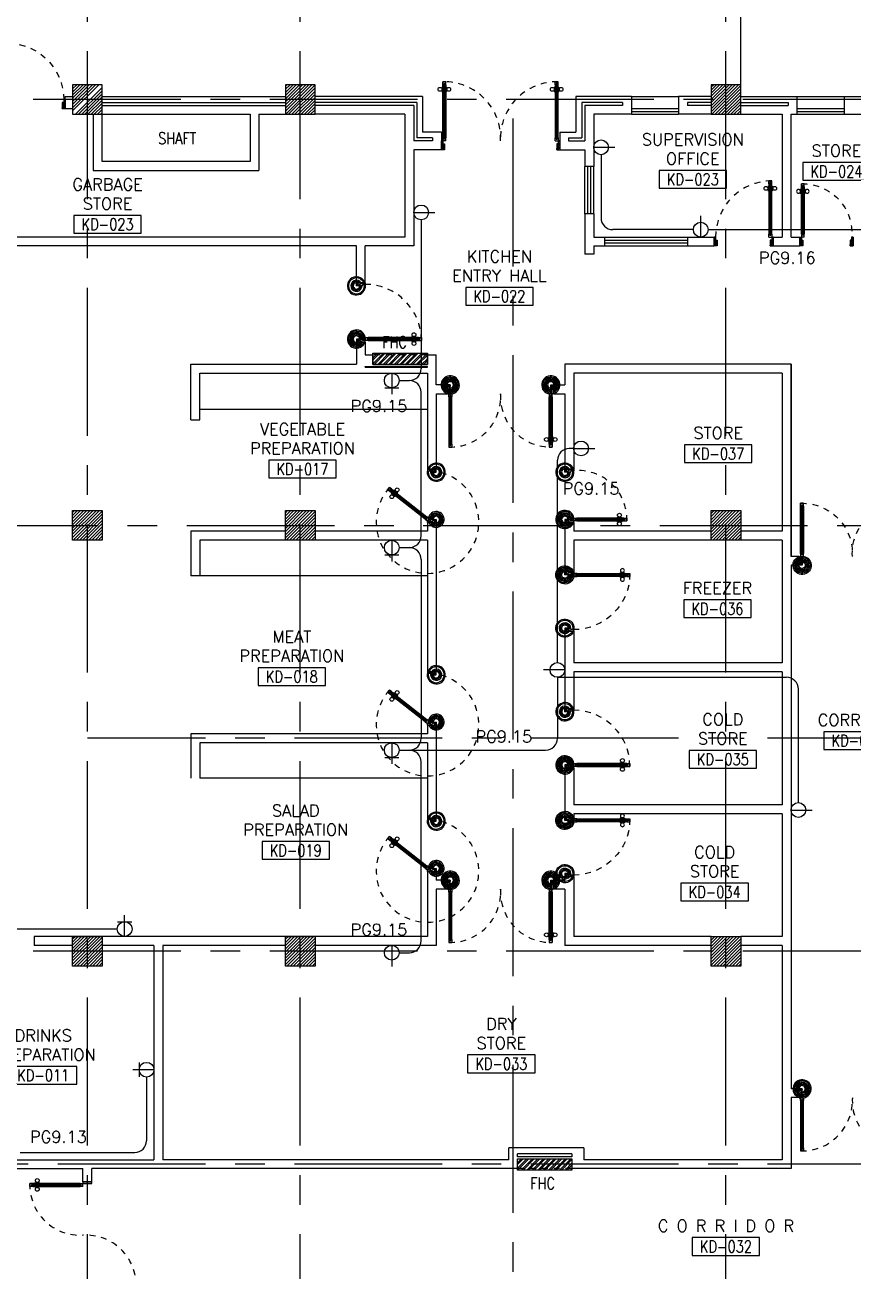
# Model space of a CAD drawing. Extents: x 0 to 93.3, y -13.5 to 76.8.
# Drawn here: x 61.96 to 75.97, y 44.41 to 65.48 of the extents above; entities that cross this region are included whole.
import ezdxf
from ezdxf.enums import TextEntityAlignment as Align

# ---------------------------------------------------------------- set-up
doc = ezdxf.new("R2010")
doc.units = 0
doc.header["$MEASUREMENT"] = 0
doc.header["$PDMODE"] = 3
doc.header["$PDSIZE"] = 0.1
for name, pattern in [('CENTERX2', [4, 2.5, -0.5, 0.5, -0.5]), ('HIDDEN', [0.375, 0.25, -0.125]), ('HIDDEN2', [0.1875, 0.125, -0.0625])]:
    doc.linetypes.add(name, pattern=pattern)
doc.layers.get('0').update_dxf_attribs({"color": 11, "linetype": 'CONTINUOUS'})
doc.layers.get('DEFPOINTS').update_dxf_attribs({"color": 11, "linetype": 'CONTINUOUS'})
for name, color, linetype in [('AX-DIM', 11, 'CONTINUOUS'), ('AXES', 11, 'CENTERX2'), ('CANOPY-LN', 11, 'CONTINUOUS'), ('COL', 11, 'CONTINUOUS'), ('DIM', 11, 'CONTINUOUS'), ('DOOR', 11, 'CONTINUOUS'), ('DOOR-DIM', 11, 'CONTINUOUS'), ('E-CLINE', 4, 'CONTINUOUS'), ('E-HLINE', 3, 'HIDDEN'), ('E-SOCKETS', 4, 'CONTINUOUS'), ('E-TRXT', 4, 'CONTINUOUS'), ('FHC', 11, 'CONTINUOUS'), ('FUR', 11, 'CONTINUOUS'), ('HAT', 11, 'CONTINUOUS'), ('INSUL', 11, 'CONTINUOUS'), ('RM-BOX', 11, 'CONTINUOUS'), ('RM-NAME', 11, 'CONTINUOUS'), ('RM-NO', 11, 'CONTINUOUS'), ('SHAFT', 11, 'CONTINUOUS'), ('STR', 11, 'CONTINUOUS'), ('WALL', 11, 'CONTINUOUS'), ('WIN', 11, 'CONTINUOUS')]:
    doc.layers.add(name, color=color, linetype=linetype)
doc.styles.add('ROMANS', font='ROMANS.shx', dxfattribs={"width": 0.6})
doc.dimstyles.new('STANDARD in', dxfattribs={"dimtxt": 0.2, "dimasz": 0.1, "dimexe": 0.07, "dimexo": 0.05, "dimgap": 0.1, "dimtad": 1, "dimdec": 0, "dimlfac": 1000, "dimzin": 0, "dimdsep": 46, "dimtxsty": 'ROMANS', "dimblk": 'ARCHTICK', "dimcen": 0.05, "dimdle": 0.05, "dimclrd": 7, "dimclre": 7, "dimclrt": 2, "dimadec": 0, "dimazin": 0, "dimtfac": 1, "dimtdec": 0, "dimtmove": 2, "dimatfit": 3, "dimldrblk": 'ARCHTICK', "dimfxl": 0, "dimtolj": 1, "dimtzin": 0, "dimarcsym": 0})

# ---------------------------------------------------------------- blocks, each defined once
blk = doc.blocks.new('RM1')
at = {"layer": 'RM-BOX'}
blk.add_lwpolyline([(570, -200), (-570, -200), (-570, -500), (570, -500)], close=True, dxfattribs=at)
at = {"layer": 'RM-NAME', "style": 'ROMANS'}
for tag, p in [('ROOMNAME1', (0, 324)), ('ROOMNAME2', (0, 0))]:
    blk.add_attdef(tag, text='', height=200, dxfattribs=at).set_placement(p, align=Align.MIDDLE)
at = {"layer": 'RM-NO', "style": 'ROMANS', "width": 0.8}
blk.add_attdef('ROOMNO', text='', height=200, dxfattribs=at).set_placement((0, -350), align=Align.MIDDLE)
blk = doc.blocks.new('DOOR90')
at = {"layer": 'DOOR', "color": 7, "linetype": 'ByBlock'}
for p, q in [((-150, 0), (0, 0)), ((-150, 0), (-150, -25)), ((0, -50), (-114, 0)), ((0, -50), (-40, 0)), ((0, -50), (0, 0)), ((-1000, -25), (-1050, -25)), ((-1050, -75), (-1050, -25)), ((-1050, -25), (-1050, -75)), ((-1000, -75), (-1050, -75)), ((-1000, -42), (-1020, -42)), ((-1020, -42), (-1020, -58)), ((-1000, -58), (-1020, -58)), ((-1000, -25), (-1000, -42)), ((-1000, -58), (-1000, -75)), ((-878, -18), (-968, -18)), ((-968, -25), (-968, -18)), ((-968, -75), (-968, -82)), ((-878, -82), (-968, -82)), ((-955, -9), (-890, -9)), ((-955, -18), (-955, -9)), ((-955, -18), (-890, -18)), ((-955, -82), (-890, -82)), ((-955, -82), (-955, -91)), ((-955, -91), (-890, -91)), ((-890, -18), (-890, -9)), ((-890, -82), (-890, -91)), ((-878, -25), (-878, -18)), ((-878, -75), (-878, -82)), ((-200, -25), (-150, -25)), ((-200, -42), (-200, -25)), ((-180, -42), (-200, -42)), ((-200, -58), (-180, -58)), ((-200, -75), (-200, -58)), ((-150, -75), (-200, -75)), ((-180, -58), (-180, -42)), ((-150, -25), (-100, -25)), ((-150, -75), (-150, -25)), ((-100, -25), (-100, -50)), ((0, -50), (-100, -37)), ((-100, -50), (0, -50)), ((-150, -875), (-100, -875)), ((-150, -900), (-150, -875)), ((-150, -900), (0, -900)), ((0, -900), (-150, -900)), ((0, -850), (-114, -900)), ((-100, -875), (-100, -850)), ((0, -850), (-100, -863)), ((-100, -850), (0, -850)), ((0, -850), (-40, -900)), ((0, -850), (0, -900))]:
    blk.add_line(p, q, dxfattribs=at)
at = {"layer": 'DOOR', "linetype": 'ByBlock'}
for p, q in [((-200, -25), (-1000, -25)), ((-200, -42), (-1000, -42)), ((-200, -58), (-1000, -58)), ((-1000, -75), (-200, -75))]:
    blk.add_line(p, q, dxfattribs=at)
at = {"layer": 'DOOR', "color": 7, "linetype": 'ByBlock'}
for centre in [(-923, 24), (-923, -124)]:
    blk.add_circle(centre, 32.4, dxfattribs=at)
for centre, radius, start, end in [((0, -50), 154, 161.1053, 166.2858), ((0, -50), 94.4, 148.0182, 180), ((0, -50), 134, 158.1598, 169.28), ((0, -50), 114, 154.0838, 167.3774), ((0, -50), 74.4, 137.7764, 180), ((0, -50), 54.4, 113.2074, 180), ((0, -50), 34.4, 90, 180), ((0, -50), 14.4, 90, 180), ((0, -850), 154, 193.7142, 198.8947), ((0, -850), 134, 190.72, 201.8402), ((0, -850), 94.4, 180, 211.9818), ((0, -850), 74.4, 180, 222.2236), ((0, -850), 54.4, 180, 246.7926), ((0, -850), 34.4, 180, 270), ((0, -850), 14.4, 180, 270)]:
    blk.add_arc(centre, radius, start, end, dxfattribs=at)
at = {"layer": 'DOOR', "linetype": 'HIDDEN', "ltscale": 0.5}
blk.add_arc((-222, -50), 828, 178.2701, 275.003, dxfattribs=at)
blk = doc.blocks.new('A$C272A55A0')
at = {"layer": 'DOOR', "color": 0, "linetype": 'ByBlock'}
for p, q in [((0, 900), (0, 1050)), ((50, 1050), (0, 1050)), ((0, 900), (25, 900)), ((25, 950), (50, 950)), ((25, 900), (25, 950)), ((75, 900), (25, 900)), ((25, 850), (25, 900)), ((42, 850), (25, 850)), ((58, 870), (42, 870)), ((42, 870), (42, 850)), ((50, 950), (50, 1050)), ((58, 850), (58, 870)), ((75, 850), (58, 850)), ((75, 900), (75, 850)), ((1725, 900), (1775, 900)), ((1725, 900), (1725, 850)), ((1725, 850), (1742, 850)), ((1742, 870), (1758, 870)), ((1742, 850), (1742, 870)), ((1750, 950), (1750, 1050)), ((1750, 1050), (1800, 1050)), ((1775, 950), (1750, 950)), ((1758, 870), (1758, 850)), ((1758, 850), (1775, 850)), ((1775, 900), (1775, 950)), ((1800, 900), (1775, 900)), ((1775, 850), (1775, 900)), ((1800, 1050), (1800, 900)), ((25, 50), (42, 50)), ((25, 50), (25, 0)), ((25, 0), (75, 0)), ((75, 0), (25, 0)), ((42, 50), (42, 30)), ((42, 30), (58, 30)), ((58, 50), (75, 50)), ((58, 50), (58, 30)), ((75, 50), (75, 0)), ((1718, 160), (1709, 160)), ((1709, 95), (1709, 160)), ((1718, 95), (1709, 95)), ((1725, 173), (1718, 173)), ((1718, 173), (1718, 83)), ((1718, 95), (1718, 160)), ((1725, 83), (1718, 83)), ((1742, 50), (1725, 50)), ((1725, 50), (1725, 0)), ((1775, 0), (1725, 0)), ((1725, 0), (1775, 0)), ((1742, 50), (1742, 30)), ((1758, 30), (1742, 30)), ((1775, 50), (1758, 50)), ((1758, 50), (1758, 30)), ((1775, 173), (1782, 173)), ((1775, 83), (1782, 83)), ((1775, 50), (1775, 0)), ((1782, 173), (1782, 83)), ((1782, 160), (1791, 160)), ((1782, 95), (1782, 160)), ((1782, 95), (1791, 95)), ((1791, 95), (1791, 160))]:
    blk.add_line(p, q, dxfattribs=at)
at = {"layer": 'DOOR', "color": 9, "linetype": 'ByBlock'}
for p, q in [((50, 1050), (0, 1010)), ((50, 1050), (0, 937)), ((50, 1050), (37, 950)), ((1750, 1050), (1800, 1010)), ((1750, 1050), (1800, 937)), ((1750, 1050), (1763, 950))]:
    blk.add_line(p, q, dxfattribs=at)
at = {"layer": 'DOOR', "linetype": 'ByBlock'}
for p, q in [((25, 850), (25, 50)), ((42, 850), (42, 50)), ((58, 850), (58, 50)), ((75, 50), (75, 850)), ((1725, 50), (1725, 850)), ((1742, 850), (1742, 50)), ((1758, 850), (1758, 50)), ((1775, 850), (1775, 50))]:
    blk.add_line(p, q, dxfattribs=at)
at = {"layer": 'DOOR', "color": 0, "linetype": 'ByBlock'}
for centre in [(1676, 128), (1824, 128)]:
    blk.add_circle(centre, 32.4, dxfattribs=at)
at = {"layer": 'DOOR', "color": 9, "linetype": 'ByBlock'}
for centre, radius, start, end in [((50, 1050), 54.4, 203.2074, 270), ((50, 1050), 74.4, 227.7764, 270), ((50, 1050), 94.4, 238.0182, 270), ((50, 1050), 114, 244.0838, 257.3774), ((50, 1050), 134, 248.1598, 259.28), ((50, 1050), 154, 251.1053, 256.2858), ((50, 1050), 34.4, 180, 270), ((50, 1050), 14.4, 180, 270), ((1750, 1050), 14.4, 270, 0), ((1750, 1050), 34.4, 270, 0), ((1750, 1050), 54.4, 270, 336.7926), ((1750, 1050), 74.4, 270, 312.2236), ((1750, 1050), 94.4, 270, 301.9818), ((1750, 1050), 114, 282.6226, 295.9162), ((1750, 1050), 134, 280.72, 291.8402), ((1750, 1050), 154, 283.7142, 288.8947)]:
    blk.add_arc(centre, radius, start, end, dxfattribs=at)
at = {"layer": 'DOOR', "linetype": 'HIDDEN', "ltscale": 0.5}
for centre, start, end in [((50, 851), 268.3174, 3.2965), ((1750, 851), 176.7035, 271.6826)]:
    blk.add_arc(centre, 851, start, end, dxfattribs=at)
at = {"layer": 'WALL', "linetype": 'ByBlock'}
blk.add_line((1800, 900), (1800, 1050), dxfattribs=at)
blk = doc.blocks.new('COL50')
at = {"layer": 'COL'}
blk.add_lwpolyline([(-250, 250), (-250, -250), (250, -250), (250, 250)], close=True, dxfattribs=at)
blk = doc.blocks.new('*X104')
at = {"color": 0}
for p, q in [((235129, 55135), (235595, 55601)), ((235129, 55188), (235542, 55601)), ((235129, 55241), (235489, 55601)), ((235129, 55294), (235436, 55601)), ((235129, 55347), (235383, 55601)), ((235129, 55400), (235330, 55601)), ((235129, 55453), (235277, 55601)), ((235129, 55506), (235224, 55601)), ((235129, 55559), (235171, 55601)), ((235148, 55101), (235629, 55581)), ((235201, 55101), (235629, 55528)), ((235254, 55101), (235629, 55475)), ((235307, 55101), (235629, 55422)), ((235360, 55101), (235629, 55369)), ((235413, 55101), (235629, 55316)), ((235466, 55101), (235629, 55263)), ((235519, 55101), (235629, 55210)), ((235572, 55101), (235629, 55157))]:
    blk.add_line(p, q, dxfattribs=at)
blk = doc.blocks.new('*X103')
at = {"color": 0}
for p, q in [((238729, 55128), (239201, 55601)), ((238729, 55181), (239148, 55601)), ((238729, 55234), (239095, 55601)), ((238729, 55287), (239042, 55601)), ((238729, 55340), (238989, 55601)), ((238729, 55393), (238936, 55601)), ((238729, 55446), (238883, 55601)), ((238729, 55500), (238830, 55601)), ((238729, 55553), (238777, 55601)), ((238754, 55101), (239229, 55575)), ((238807, 55101), (239229, 55522)), ((238860, 55101), (239229, 55469)), ((238913, 55101), (239229, 55416)), ((238966, 55101), (239229, 55363)), ((239019, 55101), (239229, 55310)), ((239073, 55101), (239229, 55257)), ((239126, 55101), (239229, 55204)), ((239179, 55101), (239229, 55151))]:
    blk.add_line(p, q, dxfattribs=at)
blk = doc.blocks.new('*X105')
at = {"color": 0}
for p, q in [((235129, 62347), (235583, 62801)), ((235129, 62400), (235530, 62801)), ((235129, 62453), (235476, 62801)), ((235129, 62506), (235423, 62801)), ((235129, 62559), (235370, 62801)), ((235129, 62612), (235317, 62801)), ((235129, 62665), (235264, 62801)), ((235129, 62718), (235211, 62801)), ((235129, 62771), (235158, 62801)), ((235136, 62301), (235629, 62794)), ((235189, 62301), (235629, 62741)), ((235242, 62301), (235629, 62688)), ((235295, 62301), (235629, 62635)), ((235348, 62301), (235629, 62582)), ((235401, 62301), (235629, 62529)), ((235454, 62301), (235629, 62476)), ((235507, 62301), (235629, 62423)), ((235560, 62301), (235629, 62370)), ((235613, 62301), (235629, 62317))]:
    blk.add_line(p, q, dxfattribs=at)
blk = doc.blocks.new('*X102')
at = {"color": 0}
for p, q in [((238729, 62341), (239189, 62801)), ((238729, 62394), (239136, 62801)), ((238729, 62447), (239083, 62801)), ((238729, 62500), (239030, 62801)), ((238729, 62553), (238977, 62801)), ((238729, 62606), (238924, 62801)), ((238729, 62659), (238871, 62801)), ((238729, 62712), (238818, 62801)), ((238729, 62765), (238765, 62801)), ((238742, 62301), (239229, 62788)), ((238795, 62301), (239229, 62735)), ((238848, 62301), (239229, 62682)), ((238901, 62301), (239229, 62629)), ((238954, 62301), (239229, 62576)), ((239007, 62301), (239229, 62523)), ((239060, 62301), (239229, 62470)), ((239113, 62301), (239229, 62417)), ((239166, 62301), (239229, 62363)), ((239219, 62301), (239229, 62310))]:
    blk.add_line(p, q, dxfattribs=at)
blk = doc.blocks.new('*X99')
at = {"color": 0}
for p, q in [((245929, 55116), (246414, 55601)), ((245929, 55169), (246361, 55601)), ((245929, 55222), (246308, 55601)), ((245929, 55275), (246255, 55601)), ((245929, 55328), (246202, 55601)), ((245929, 55381), (246149, 55601)), ((245929, 55434), (246096, 55601)), ((245929, 55487), (246043, 55601)), ((245929, 55540), (245990, 55601)), ((245929, 55593), (245936, 55601)), ((245967, 55101), (246429, 55563)), ((246020, 55101), (246429, 55510)), ((246073, 55101), (246429, 55457)), ((246126, 55101), (246429, 55404)), ((246179, 55101), (246429, 55351)), ((246232, 55101), (246429, 55298)), ((246285, 55101), (246429, 55245)), ((246338, 55101), (246429, 55192)), ((246391, 55101), (246429, 55138))]:
    blk.add_line(p, q, dxfattribs=at)
blk = doc.blocks.new('*X98')
at = {"color": 0}
for p, q in [((245929, 62328), (246401, 62801)), ((245929, 62381), (246348, 62801)), ((245929, 62434), (246295, 62801)), ((245929, 62487), (246242, 62801)), ((245929, 62540), (246189, 62801)), ((245929, 62593), (246136, 62801)), ((245929, 62646), (246083, 62801)), ((245929, 62700), (246030, 62801)), ((245929, 62753), (245977, 62801)), ((245954, 62301), (246429, 62775)), ((246007, 62301), (246429, 62722)), ((246060, 62301), (246429, 62669)), ((246113, 62301), (246429, 62616)), ((246166, 62301), (246429, 62563)), ((246219, 62301), (246429, 62510)), ((246273, 62301), (246429, 62457)), ((246326, 62301), (246429, 62404)), ((246379, 62301), (246429, 62351))]:
    blk.add_line(p, q, dxfattribs=at)
blk = doc.blocks.new('A$C010A25D0')
at = {"layer": 'DOOR', "color": 0, "linetype": 'ByBlock'}
for p, q in [((0, 2031), (0, 1981)), ((0, 1981), (0, 2031)), ((50, 2031), (0, 2031)), ((50, 1981), (0, 1981)), ((30, 2014), (30, 1998)), ((50, 2014), (30, 2014)), ((50, 1998), (30, 1998)), ((50, 2031), (50, 2014)), ((50, 1998), (50, 1981)), ((83, 2031), (83, 2038)), ((173, 2038), (83, 2038)), ((83, 1981), (83, 1974)), ((173, 1974), (83, 1974)), ((95, 2038), (95, 2047)), ((95, 2047), (160, 2047)), ((95, 2038), (160, 2038)), ((95, 1974), (95, 1965)), ((95, 1974), (160, 1974)), ((95, 1965), (160, 1965)), ((160, 2038), (160, 2047)), ((160, 1974), (160, 1965)), ((173, 2031), (173, 2038)), ((173, 1981), (173, 1974)), ((950, 2014), (950, 2031)), ((950, 2031), (1000, 2031)), ((970, 2014), (950, 2014)), ((950, 1981), (950, 1998)), ((950, 1998), (970, 1998)), ((1000, 1981), (950, 1981)), ((970, 1998), (970, 2014)), ((1000, 2056), (1000, 2031)), ((1000, 2056), (1150, 2056)), ((1000, 1981), (1000, 2031)), ((1000, 2031), (1050, 2031)), ((1050, 2031), (1050, 2006)), ((1050, 2006), (1150, 2006)), ((1150, 2006), (1150, 2056)), ((50, 131), (0, 131)), ((0, 131), (0, 81)), ((0, 81), (0, 131)), ((50, 81), (0, 81)), ((50, 114), (30, 114)), ((30, 98), (30, 114)), ((50, 98), (30, 98)), ((50, 114), (50, 131)), ((50, 81), (50, 98)), ((173, 138), (83, 138)), ((83, 131), (83, 138)), ((83, 81), (83, 74)), ((173, 74), (83, 74)), ((95, 147), (160, 147)), ((95, 138), (95, 147)), ((95, 138), (160, 138)), ((95, 74), (160, 74)), ((95, 74), (95, 65)), ((95, 65), (160, 65)), ((160, 138), (160, 147)), ((160, 74), (160, 65)), ((173, 131), (173, 138)), ((173, 81), (173, 74)), ((1000, 131), (950, 131)), ((950, 131), (950, 114)), ((950, 114), (970, 114)), ((970, 98), (950, 98)), ((950, 98), (950, 81)), ((950, 81), (1000, 81)), ((970, 114), (970, 98)), ((1000, 131), (1000, 81)), ((1000, 56), (1000, 81)), ((1000, 81), (1050, 81)), ((1000, 56), (1150, 56)), ((1050, 81), (1050, 106)), ((1050, 106), (1150, 106)), ((1150, 106), (1150, 56))]:
    blk.add_line(p, q, dxfattribs=at)
at = {"layer": 'DOOR', "linetype": 'ByBlock'}
for p, q in [((950, 2031), (50, 2031)), ((950, 2014), (50, 2014)), ((950, 1998), (50, 1998)), ((50, 1981), (950, 1981)), ((50, 131), (950, 131)), ((950, 114), (50, 114)), ((950, 98), (50, 98)), ((950, 81), (50, 81)), ((1150, 56), (1000, 56))]:
    blk.add_line(p, q, dxfattribs=at)
at = {"layer": 'DOOR', "color": 9, "linetype": 'ByBlock'}
for p, q in [((1150, 2006), (1037, 2056)), ((1150, 2006), (1050, 2019)), ((1150, 2006), (1110, 2056)), ((1150, 106), (1037, 56)), ((1150, 106), (1050, 93)), ((1150, 106), (1110, 56))]:
    blk.add_line(p, q, dxfattribs=at)
at = {"layer": 'DOOR', "color": 0, "linetype": 'ByBlock'}
for centre in [(128, 2079), (128, 1932), (128, 179), (128, 32)]:
    blk.add_circle(centre, 32.4, dxfattribs=at)
at = {"layer": 'DOOR', "linetype": 'HIDDEN', "ltscale": 0.5}
for centre, start, end in [((951, 2006), 178.494, 272.9568), ((951, 106), 87.0432, 181.506)]:
    blk.add_arc(centre, 951, start, end, dxfattribs=at)
at = {"layer": 'DOOR', "color": 9, "linetype": 'ByBlock'}
for centre, radius, start, end in [((1150, 2006), 154, 161.1053, 166.2858), ((1150, 2006), 134, 158.1598, 169.28), ((1150, 2006), 114, 154.0838, 167.3774), ((1150, 2006), 94.4, 148.0182, 180), ((1150, 2006), 74.4, 137.7764, 180), ((1150, 2006), 54.4, 113.2074, 180), ((1150, 2006), 34.4, 90, 180), ((1150, 2006), 14.4, 90, 180), ((1150, 106), 154, 193.7142, 198.8947), ((1150, 106), 134, 190.72, 201.8402), ((1150, 106), 114, 192.6226, 205.9162), ((1150, 106), 94.4, 180, 211.9818), ((1150, 106), 74.4, 180, 222.2236), ((1150, 106), 54.4, 180, 246.7926), ((1150, 106), 34.4, 180, 270), ((1150, 106), 14.4, 180, 270)]:
    blk.add_arc(centre, radius, start, end, dxfattribs=at)
at = {"layer": 'WALL'}
blk.add_line((1000, 56), (1150, 56), dxfattribs=at)
blk = doc.blocks.new('*X106')
at = {"color": 0}
for p, q in [((235129, 69560), (235570, 70001)), ((235129, 69613), (235517, 70001)), ((235129, 69666), (235464, 70001)), ((235129, 69719), (235411, 70001)), ((235129, 69772), (235358, 70001)), ((235129, 69825), (235305, 70001)), ((235129, 69878), (235252, 70001)), ((235129, 69931), (235199, 70001)), ((235129, 69984), (235146, 70001)), ((235176, 69501), (235629, 69953)), ((235229, 69501), (235629, 69900)), ((235282, 69501), (235629, 69847)), ((235335, 69501), (235629, 69794)), ((235388, 69501), (235629, 69741)), ((235441, 69501), (235629, 69688)), ((235494, 69501), (235629, 69635)), ((235547, 69501), (235629, 69582)), ((235600, 69501), (235629, 69529))]:
    blk.add_line(p, q, dxfattribs=at)
blk = doc.blocks.new('*X101')
at = {"color": 0}
for p, q in [((238729, 69553), (239176, 70001)), ((238729, 69606), (239123, 70001)), ((238729, 69659), (239070, 70001)), ((238729, 69712), (239017, 70001)), ((238729, 69765), (238964, 70001)), ((238729, 69818), (238911, 70001)), ((238729, 69871), (238858, 70001)), ((238729, 69924), (238805, 70001)), ((238729, 69978), (238752, 70001)), ((238729, 69500), (239229, 70000)), ((238782, 69501), (239229, 69947)), ((238835, 69501), (239229, 69894)), ((238888, 69501), (239229, 69841)), ((238941, 69501), (239229, 69788)), ((238994, 69501), (239229, 69735)), ((239048, 69501), (239229, 69682)), ((239101, 69501), (239229, 69629)), ((239154, 69501), (239229, 69576)), ((239207, 69501), (239229, 69523))]:
    blk.add_line(p, q, dxfattribs=at)
blk = doc.blocks.new('*X97')
at = {"color": 0}
for p, q in [((245929, 69541), (246389, 70001)), ((245929, 69594), (246336, 70001)), ((245929, 69647), (246283, 70001)), ((245929, 69700), (246230, 70001)), ((245929, 69753), (246177, 70001)), ((245929, 69806), (246124, 70001)), ((245929, 69859), (246071, 70001)), ((245929, 69912), (246018, 70001)), ((245929, 69965), (245965, 70001)), ((245942, 69501), (246429, 69988)), ((245995, 69501), (246429, 69935)), ((246048, 69501), (246429, 69882)), ((246101, 69501), (246429, 69829)), ((246154, 69501), (246429, 69776)), ((246207, 69501), (246429, 69723)), ((246260, 69501), (246429, 69670)), ((246313, 69501), (246429, 69617)), ((246366, 69501), (246429, 69563)), ((246419, 69501), (246429, 69510))]:
    blk.add_line(p, q, dxfattribs=at)
blk = doc.blocks.new('_ARCHTICK')
at = {"color": 0, "linetype": 'ByBlock', "const_width": 0.15}
blk.add_lwpolyline([(-0.5, -0.5), (0.5, 0.5)], dxfattribs=at)
blk = doc.blocks.new('*D136')
at = {"layer": 'AX-DIM', "color": 7, "lineweight": -2}
for p, q in [((6.58, 73.123), (6.58, 75.675)), ((81.27, 63.477), (81.27, 75.675)), ((6.53, 75.605), (81.32, 75.605))]:
    blk.add_line(p, q, dxfattribs=at)
at = {"layer": 'DEFPOINTS', "color": 0}
for p in [(81.27, 75.605), (6.58, 73.073), (81.27, 63.427)]:
    blk.add_point(p, dxfattribs=at)
at = {"layer": 'AX-DIM', "color": 7, "lineweight": -2, "xscale": 0.1, "yscale": 0.1, "zscale": 0.1, "rotation": 180}
blk.add_blockref('_ARCHTICK', (6.58, 75.605), dxfattribs=at)
at = {"layer": 'AX-DIM', "color": 7, "lineweight": -2, "xscale": 0.1, "yscale": 0.1, "zscale": 0.1}
blk.add_blockref('_ARCHTICK', (81.27, 75.605), dxfattribs=at)
at = {"layer": 'AX-DIM', "color": 2, "insert": (43.925, 75.805), "char_height": 0.2, "attachment_point": 5, "style": 'ROMANS'}
blk.add_mtext('\\A1;74690', dxfattribs=at)
blk = doc.blocks.new('DOOR1000')
at = {"layer": 'DOOR', "color": 7, "linetype": 'ByBlock'}
for p, q in [((-150, 0), (0, 0)), ((-150, 0), (-150, -25)), ((0, -50), (-114, 0)), ((0, -50), (-40, 0)), ((0, -50), (0, 0)), ((-1100, -25), (-1100, -75)), ((-1100, -75), (-1100, -25)), ((-1050, -25), (-1100, -25)), ((-1050, -75), (-1100, -75)), ((-1070, -42), (-1070, -58)), ((-1050, -42), (-1070, -42)), ((-1050, -58), (-1070, -58)), ((-1050, -25), (-1050, -42)), ((-1050, -58), (-1050, -75)), ((-1018, -25), (-1018, -18)), ((-928, -18), (-1018, -18)), ((-1018, -75), (-1018, -82)), ((-928, -82), (-1018, -82)), ((-1005, -18), (-1005, -9)), ((-1005, -9), (-940, -9)), ((-1005, -18), (-940, -18)), ((-1005, -82), (-1005, -91)), ((-1005, -82), (-940, -82)), ((-1005, -91), (-940, -91)), ((-940, -18), (-940, -9)), ((-940, -82), (-940, -91)), ((-928, -25), (-928, -18)), ((-928, -75), (-928, -82)), ((-200, -25), (-150, -25)), ((-200, -42), (-200, -25)), ((-180, -42), (-200, -42)), ((-200, -58), (-180, -58)), ((-200, -75), (-200, -58)), ((-150, -75), (-200, -75)), ((-180, -58), (-180, -42)), ((-150, -25), (-100, -25)), ((-150, -75), (-150, -25)), ((-100, -25), (-100, -50)), ((0, -50), (-100, -37)), ((-100, -50), (0, -50)), ((-150, -975), (-100, -975)), ((-150, -1000), (-150, -975)), ((-150, -1000), (0, -1000)), ((0, -1000), (-150, -1000)), ((0, -950), (-114, -1000)), ((-100, -975), (-100, -950)), ((0, -950), (-100, -963)), ((-100, -950), (0, -950)), ((0, -950), (-40, -1000)), ((0, -950), (0, -1000))]:
    blk.add_line(p, q, dxfattribs=at)
at = {"layer": 'DOOR', "linetype": 'ByBlock'}
for p, q in [((-200, -25), (-1050, -25)), ((-200, -42), (-1050, -42)), ((-200, -58), (-1050, -58)), ((-1050, -75), (-200, -75))]:
    blk.add_line(p, q, dxfattribs=at)
at = {"layer": 'DOOR', "color": 7, "linetype": 'ByBlock'}
for centre in [(-973, 24), (-973, -124)]:
    blk.add_circle(centre, 32.4, dxfattribs=at)
for centre, radius, start, end in [((0, -50), 154, 161.1053, 166.2858), ((0, -50), 94.4, 148.0182, 180), ((0, -50), 134, 158.1598, 169.28), ((0, -50), 114, 154.0838, 167.3774), ((0, -50), 74.4, 137.7764, 180), ((0, -50), 54.4, 113.2074, 180), ((0, -50), 34.4, 90, 180), ((0, -50), 14.4, 90, 180), ((0, -950), 154, 193.7142, 198.8947), ((0, -950), 134, 190.72, 201.8402), ((0, -950), 94.4, 180, 211.9818), ((0, -950), 74.4, 180, 222.2236), ((0, -950), 54.4, 180, 246.7926), ((0, -950), 34.4, 180, 270), ((0, -950), 14.4, 180, 270)]:
    blk.add_arc(centre, radius, start, end, dxfattribs=at)
at = {"layer": 'DOOR', "linetype": 'HIDDEN', "ltscale": 0.5}
blk.add_arc((-150, -25), 950, 180, 270, dxfattribs=at)
blk = doc.blocks.new('DOOR90C')
at = {"layer": 'DOOR', "color": 7, "linetype": 'ByBlock'}
for p, q in [((150, 900), (0, 900)), ((0, 900), (0, 875)), ((0, 875), (50, 875)), ((150, 850), (36, 900)), ((50, 875), (50, 850)), ((150, 850), (50, 863)), ((50, 850), (150, 850)), ((150, 850), (110, 900)), ((150, 850), (150, 900)), ((-641, 591), (-672, 552)), ((-672, 552), (-641, 591)), ((-633, 521), (-672, 552)), ((-602, 560), (-641, 591)), ((-638, 546), (-628, 559)), ((-622, 534), (-638, 546)), ((-633, 521), (-622, 534)), ((-613, 547), (-628, 559)), ((-613, 547), (-602, 560)), ((-607, 501), (-612, 495)), ((-541, 440), (-612, 495)), ((-602, 487), (-607, 480)), ((-607, 480), (-556, 440)), ((-602, 487), (-551, 447)), ((-577, 540), (-572, 546)), ((-501, 490), (-572, 546)), ((-562, 538), (-557, 545)), ((-562, 538), (-511, 498)), ((-557, 545), (-506, 505)), ((-551, 447), (-556, 440)), ((-537, 445), (-541, 440)), ((-511, 498), (-506, 505)), ((-506, 485), (-501, 490)), ((-29, 69), (-39, 56)), ((-39, 56), (0, 25)), ((-13, 57), (-29, 69)), ((-9, 95), (-19, 82)), ((-19, 82), (-3, 69)), ((-3, 69), (-13, 57)), ((31, 64), (-9, 95)), ((31, 64), (0, 25)), ((0, 0), (0, 25)), ((0, 25), (50, 25)), ((150, 50), (36, 0)), ((50, 50), (150, 50)), ((150, 50), (50, 37)), ((50, 25), (50, 50)), ((150, 50), (110, 0)), ((150, 50), (150, 0))]:
    blk.add_line(p, q, dxfattribs=at)
at = {"layer": 'DOOR', "linetype": 'ByBlock'}
for p, q in [((-641, 591), (-9, 95)), ((-39, 56), (-633, 521)), ((-29, 69), (-622, 534)), ((-19, 82), (-613, 547))]:
    blk.add_line(p, q, dxfattribs=at)
at = {"layer": 'DOOR', "color": 7, "linetype": 'ByBlock'}
for centre in [(-602, 435), (-511, 551)]:
    blk.add_circle(centre, 32.4, dxfattribs=at)
at = {"layer": 'DOOR', "linetype": 'HIDDEN', "ltscale": 0.5}
blk.add_arc((2, 7), 868, 90.1618, 137.7823, dxfattribs=at)
at = {"layer": 'DOOR', "color": 7, "linetype": 'ByBlock'}
for centre, radius, start, end in [((150, 850), 154, 161.1053, 166.2858), ((150, 850), 134, 158.1598, 169.28), ((150, 850), 94.4, 148.0182, 180), ((150, 850), 74.4, 137.7764, 180), ((150, 850), 54.4, 113.2074, 180), ((150, 850), 34.4, 90, 180), ((150, 850), 14.4, 90, 180), ((150, 50), 134, 190.72, 201.8402), ((150, 50), 114, 192.6226, 205.9162), ((150, 50), 94.4, 180, 211.9818), ((150, 50), 74.4, 180, 222.2236), ((150, 50), 54.4, 180, 246.7926), ((150, 50), 34.4, 180, 270), ((150, 50), 14.4, 180, 270)]:
    blk.add_arc(centre, radius, start, end, dxfattribs=at)
blk = doc.blocks.new('fe-door')
at = {"layer": 'DOOR', "color": 0, "linetype": 'ByBlock'}
for p, q in [((-900, 1775), (-900, 1725)), ((-900, 1725), (-900, 1775)), ((-850, 1775), (-900, 1775)), ((-850, 1725), (-900, 1725)), ((-870, 1758), (-870, 1742)), ((-850, 1758), (-870, 1758)), ((-850, 1742), (-870, 1742)), ((-850, 1775), (-850, 1758)), ((-850, 1742), (-850, 1725)), ((-818, 1775), (-818, 1782)), ((-728, 1782), (-818, 1782)), ((-818, 1725), (-818, 1718)), ((-728, 1718), (-818, 1718)), ((-805, 1782), (-805, 1791)), ((-805, 1791), (-740, 1791)), ((-805, 1782), (-740, 1782)), ((-805, 1718), (-805, 1709)), ((-805, 1718), (-740, 1718)), ((-805, 1709), (-740, 1709)), ((-740, 1782), (-740, 1791)), ((-740, 1718), (-740, 1709)), ((-728, 1775), (-728, 1782)), ((-728, 1725), (-728, 1718)), ((-50, 1758), (-50, 1775)), ((-50, 1775), (0, 1775)), ((-30, 1758), (-50, 1758)), ((-50, 1725), (-50, 1742)), ((-50, 1742), (-30, 1742)), ((0, 1725), (-50, 1725)), ((-30, 1742), (-30, 1758)), ((150, 1800), (0, 1800)), ((0, 1800), (0, 1775)), ((0, 1725), (0, 1775)), ((0, 1775), (150, 1775)), ((150, 1775), (150, 1800)), ((0, 75), (0, 25)), ((0, 75), (50, 75)), ((0, 0), (0, 25)), ((0, 25), (50, 25)), ((150, 25), (0, 25)), ((0, 0), (150, 0)), ((30, 58), (30, 42)), ((50, 58), (30, 58)), ((30, 42), (50, 42)), ((50, 75), (50, 58)), ((50, 42), (50, 25)), ((150, 25), (150, 0)), ((850, 58), (850, 75)), ((850, 75), (900, 75)), ((850, 58), (870, 58)), ((850, 25), (850, 42)), ((850, 42), (870, 42)), ((850, 25), (900, 25)), ((870, 42), (870, 58)), ((900, 25), (900, 75)), ((900, 75), (900, 25))]:
    blk.add_line(p, q, dxfattribs=at)
at = {"layer": 'DOOR', "linetype": 'ByBlock'}
for p, q in [((-50, 1775), (-850, 1775)), ((-50, 1758), (-850, 1758)), ((-50, 1742), (-850, 1742)), ((-850, 1725), (-50, 1725)), ((850, 75), (50, 75)), ((50, 58), (850, 58)), ((50, 42), (850, 42)), ((50, 25), (850, 25))]:
    blk.add_line(p, q, dxfattribs=at)
at = {"layer": 'DOOR', "color": 0, "linetype": 'ByBlock'}
for centre in [(-773, 1824), (-773, 1676)]:
    blk.add_circle(centre, 32.4, dxfattribs=at)
at = {"layer": 'DOOR', "linetype": 'HIDDEN', "ltscale": 0.5}
for centre, start, end in [((-49, 1750), 178.3174, 273.2965), ((49, 50), 358.3174, 93.2965)]:
    blk.add_arc(centre, 851, start, end, dxfattribs=at)
at = {"layer": 'WALL'}
for p, q in [((0, 1800), (150, 1800)), ((0, 0), (150, 0))]:
    blk.add_line(p, q, dxfattribs=at)
at = {"layer": 'WALL', "linetype": 'ByBlock'}
blk.add_line((0, 1800), (150, 1800), dxfattribs=at)
blk = doc.blocks.new('S110')
at = {"layer": 'E-SOCKETS'}
blk.add_line((0, 0), (358, 0), dxfattribs=at)
blk.add_circle((125, 0), 125, dxfattribs=at)

msp = doc.modelspace()

# ---------------------------------------------------------------- hatches: boundary and pattern name
at = {"layer": 'FHC', "linetype": 'ByBlock', "ltscale": 0.3}
h = msp.add_hatch(dxfattribs=at)
h.set_pattern_fill('ANSI32', color=11, scale=175, angle=180, style=0)
h.set_pattern_definition([(224.999998, (300.96574, 90.981005), (0.046403885, -0.046403882), []), (224.999998, (300.9348, 90.981005), (0.046403885, -0.046403882), [])])
h.paths.add_polyline_path([(67.8495, 59.93), (67.8495, 59.74), (68.7695, 59.74), (68.7695, 59.93)])
h.paths.add_polyline_path([(68.9822, 60.3511), (68.9822, 59.9303), (68.7197, 59.9303), (68.7197, 60.3511)], flags=9)
h = msp.add_hatch(dxfattribs=at)
h.set_pattern_fill('ANSI32', color=11, scale=175, style=0)
h.set_pattern_definition([(44.999998, (-161.90165, 15.068995), (-0.046403885, 0.046403882), []), (44.999998, (-161.87071, 15.068995), (-0.046403885, 0.046403882), [])])
h.paths.add_polyline_path([(71.2145, 46.12), (71.2145, 46.31), (70.2945, 46.31), (70.2945, 46.12)])
h.paths.add_polyline_path([(70.0819, 45.6989), (70.0819, 46.1197), (70.3444, 46.1197), (70.3444, 45.6989)], flags=9)

# ---------------------------------------------------------------- linework, layer by layer
at = {"layer": 'AXES'}
for p, q in [((63.0195, -1.4643), (63.0195, 76.0748)), ((66.6195, -1.4643), (66.6195, 76.0748)), ((73.8195, -1.4643), (73.8195, 76.0748)), ((92.6023, 64.22), (22.7795, 64.22)), ((70.2195, 5.4), (70.2195, 64.22)), ((0.7, 57.02), (92.5981, 57.02)), ((81.0195, 53.42), (63.0195, 53.42)), ((92.6023, 49.82), (22.7795, 49.82)), ((81.0195, 46.22), (22.7795, 46.22))]:
    msp.add_line(p, q, dxfattribs=at)
at = {"layer": 'CANOPY-LN', "linetype": 'HIDDEN2', "ltscale": 1.5}
msp.add_line((74.0695, 64.47), (74.0695, 66.62), dxfattribs=at)
at = {"layer": 'COL'}
for points in [[(63.2695, 63.97), (63.2695, 64.47), (62.7695, 64.47), (62.7695, 63.97)], [(66.8695, 63.97), (66.8695, 64.47), (66.3695, 64.47), (66.3695, 63.97)], [(74.0695, 63.97), (74.0695, 64.47), (73.5695, 64.47), (73.5695, 63.97)], [(66.8695, 50.07), (66.8695, 49.57), (66.3695, 49.57), (66.3695, 50.07)]]:
    msp.add_lwpolyline(points, close=True, dxfattribs=at)
at = {"layer": 'DOOR', "color": 7, "linetype": 'ByBlock'}
for p, q in [((68.7695, 57.97), (68.9195, 57.97)), ((68.9195, 57.07), (68.7695, 57.07))]:
    msp.add_line(p, q, dxfattribs=at)
msp.add_arc((68.9195, 57.12), 0.1544, 193.71423, 198.89471, dxfattribs=at)
at = {"layer": 'E-CLINE'}
for p, q in [((71.707, 63.287), (71.707, 62.22)), ((68.6645, 62.186), (68.6645, 59.67)), ((73.2687, 62.02), (71.907, 62.02)), ((73.5187, 62.02), (76.2368, 62.02)), ((68.2924, 59.47), (68.4645, 59.47)), ((68.6645, 56.845), (68.6645, 59.27)), ((71.2445, 58.3205), (71.1695, 58.3205)), ((70.9695, 54.7013), (70.9695, 58.1205)), ((68.2924, 56.645), (68.4645, 56.645)), ((68.6645, 56.445), (68.6645, 53.42)), ((70.9695, 54.4513), (70.9695, 53.42)), ((70.9695, 54.4513), (74.8445, 54.4513)), ((75.0445, 52.3324), (75.0445, 54.2513)), ((68.2924, 53.22), (70.7695, 53.22)), ((68.6645, 49.995), (68.6645, 53.02)), ((63.524, 50.195), (57.1432, 50.195)), ((68.2924, 49.795), (68.4645, 49.795)), ((64.0195, 47.692), (64.0195, 46.6169)), ((61.8809, 46.4169), (63.8195, 46.4169))]:
    msp.add_line(p, q, dxfattribs=at)
for centre, start, end in [((71.907, 62.22), 180, 270), ((68.4645, 59.67), 270, 0), ((68.4645, 59.27), 0, 90), ((71.1695, 58.1205), 90, 180), ((68.4645, 56.845), 270, 360), ((68.4645, 56.445), 0, 90), ((74.8445, 54.2513), 0, 90), ((68.4645, 53.42), 270, 0), ((70.7695, 53.42), 270, 0), ((68.4645, 53.02), 360, 90), ((68.4645, 49.995), 270, 360), ((63.8195, 46.6169), 270, 0)]:
    msp.add_arc(centre, 0.2, start, end, dxfattribs=at)
at = {"layer": 'E-SOCKETS'}
for p, q in [((68.1674, 59.595), (68.1674, 59.2367)), ((68.0473, 59.345), (68.2875, 59.345)), ((71.2445, 58.3205), (71.6029, 58.3205)), ((68.1674, 56.77), (68.1674, 56.4117)), ((68.0473, 56.52), (68.2875, 56.52)), ((71.0945, 54.5763), (70.7362, 54.5763)), ((68.1674, 53.345), (68.1674, 52.9867)), ((68.0473, 53.095), (68.2875, 53.095)), ((74.9195, 52.2074), (75.2779, 52.2074)), ((63.649, 50.07), (63.649, 50.4283)), ((63.5289, 50.32), (63.7691, 50.32)), ((68.1674, 49.92), (68.1674, 49.5617)), ((63.8945, 47.9371), (63.8945, 47.6969)), ((64.1445, 47.817), (63.7862, 47.817))]:
    msp.add_line(p, q, dxfattribs=at)
for centre in [(68.1674, 59.47), (71.3695, 58.3205), (68.1674, 56.645), (70.9695, 54.5763), (68.1674, 53.22), (75.0445, 52.2074), (63.649, 50.195), (68.1674, 49.795), (64.0195, 47.817)]:
    msp.add_circle(centre, 0.125, dxfattribs=at)
at = {"layer": 'FHC', "linetype": 'ByBlock', "ltscale": 0.3}
for p, q in [((67.8495, 59.74), (67.8495, 59.93)), ((67.8495, 59.93), (68.7695, 59.93)), ((68.7695, 59.93), (68.7695, 59.74)), ((68.7695, 59.74), (67.8495, 59.74)), ((70.2945, 46.31), (71.2145, 46.31)), ((70.2945, 46.12), (70.2945, 46.31)), ((71.2145, 46.31), (71.2145, 46.12)), ((71.2145, 46.12), (70.2945, 46.12))]:
    msp.add_line(p, q, dxfattribs=at)
at = {"layer": 'FHC', "color": 250, "linetype": 'HIDDEN', "ltscale": 0.25}
for p, q in [((68.7695, 59.905), (67.8495, 59.905)), ((71.2067, 46.145), (70.3037, 46.145))]:
    msp.add_line(p, q, dxfattribs=at)
at = {"layer": 'FHC'}
msp.add_line((67.7195, 59.695), (67.7195, 59.705), dxfattribs=at)
at = {"layer": 'FUR'}
for p, q in [((64.9195, 58.9865), (68.7695, 58.9865)), ((68.7695, 56.17), (64.9195, 56.17)), ((68.7695, 52.745), (64.9195, 52.745))]:
    msp.add_line(p, q, dxfattribs=at)
at = {"layer": 'INSUL'}
for p, q in [((63.2695, 64.17), (66.3695, 64.17)), ((63.2695, 64.12), (66.3695, 64.12)), ((68.5895, 64.17), (66.8695, 64.17)), ((68.5395, 64.12), (66.8695, 64.12)), ((68.5395, 64.12), (68.5395, 63.52)), ((68.5895, 64.17), (68.5895, 63.57)), ((72.0695, 64.17), (71.382, 64.17)), ((71.382, 64.17), (71.382, 63.57)), ((72.0695, 64.12), (71.432, 64.12)), ((71.432, 64.12), (71.432, 63.52)), ((72.0695, 64.17), (72.0695, 64.12)), ((73.1695, 64.17), (73.1695, 64.12)), ((73.5695, 64.17), (73.1695, 64.17)), ((73.5695, 64.12), (73.1695, 64.12)), ((74.0695, 64.17), (74.8695, 64.17)), ((74.0695, 64.12), (74.8695, 64.12)), ((74.8695, 64.17), (74.8695, 64.12)), ((68.857, 63.52), (68.5395, 63.52)), ((68.857, 63.57), (68.5895, 63.57)), ((68.857, 63.57), (68.857, 63.52)), ((71.157, 63.57), (71.157, 63.52)), ((71.157, 63.57), (71.382, 63.57)), ((71.157, 63.52), (71.432, 63.52))]:
    msp.add_line(p, q, dxfattribs=at)
at = {"layer": 'STR'}
msp.add_line((74.0695, 64.27), (74.0695, 67.82), dxfattribs=at)
at = {"layer": 'WALL'}
for p, q in [((62.6445, 64.07), (62.6445, 64.27)), ((62.6445, 64.27), (62.7695, 64.27)), ((63.2695, 64.27), (66.3695, 64.27)), ((68.6895, 64.27), (66.8695, 64.27)), ((68.6895, 64.27), (68.6895, 63.67)), ((72.2195, 64.27), (71.282, 64.27)), ((71.282, 64.27), (71.282, 63.67)), ((72.2195, 64.27), (72.2195, 63.97)), ((73.0195, 64.27), (73.0195, 63.97)), ((73.5695, 64.27), (73.0195, 64.27)), ((74.0695, 64.27), (75.0195, 64.27)), ((75.0195, 64.27), (75.0195, 63.97)), ((75.8195, 64.27), (75.8195, 63.97)), ((75.8195, 64.27), (79.0195, 64.27)), ((62.6445, 64.07), (62.7695, 64.07)), ((63.1195, 63.97), (63.1195, 63.02)), ((65.9195, 63.97), (65.9195, 63.02)), ((65.9195, 63.97), (66.3695, 63.97)), ((68.3895, 63.97), (66.8695, 63.97)), ((68.3895, 63.97), (68.3895, 63.37)), ((71.582, 63.97), (71.582, 63.0862)), ((72.2195, 63.97), (71.582, 63.97)), ((73.5695, 63.97), (73.0195, 63.97)), ((74.0695, 63.97), (74.7695, 63.97)), ((74.7695, 63.97), (74.7695, 61.895)), ((74.9195, 61.895), (74.9195, 63.97)), ((74.9195, 63.97), (75.0195, 63.97)), ((75.8195, 63.97), (76.9945, 63.97)), ((69.007, 63.67), (68.6895, 63.67)), ((69.007, 63.67), (69.007, 63.37)), ((71.007, 63.67), (71.007, 63.37)), ((71.007, 63.67), (71.282, 63.67)), ((68.3895, 63.37), (68.3895, 61.895)), ((69.007, 63.37), (68.5395, 63.37)), ((68.5395, 63.37), (68.5395, 61.745)), ((71.007, 63.37), (71.432, 63.37)), ((71.432, 63.37), (71.432, 63.0862)), ((63.1195, 63.02), (65.9195, 63.02)), ((71.582, 63.0862), (71.432, 63.0862)), ((71.432, 62.2862), (71.432, 61.6075)), ((71.582, 62.2862), (71.432, 62.2862)), ((71.582, 62.2862), (71.582, 61.895)), ((68.3895, 61.895), (60.6945, 61.895)), ((67.5695, 61.745), (61.5445, 61.745)), ((67.5695, 61.12), (67.5695, 61.745)), ((68.5395, 61.745), (67.7195, 61.745)), ((67.7195, 61.12), (67.7195, 61.745)), ((71.582, 61.895), (71.7679, 61.895)), ((71.582, 61.745), (71.582, 61.6075)), ((71.582, 61.745), (71.7679, 61.745)), ((71.7679, 61.895), (71.7679, 61.745)), ((73.1679, 61.895), (73.6195, 61.895)), ((73.1679, 61.895), (73.1679, 61.745)), ((73.1679, 61.745), (73.6195, 61.745)), ((73.6195, 61.895), (73.6195, 61.745)), ((74.6195, 61.895), (74.6195, 61.745)), ((74.6195, 61.895), (74.7695, 61.895)), ((74.6195, 61.745), (75.0695, 61.745)), ((74.9195, 61.895), (75.0695, 61.895)), ((75.0695, 61.745), (75.0695, 61.895)), ((71.582, 61.6075), (71.432, 61.6075)), ((67.5695, 61.12), (67.7195, 61.12)), ((67.5695, 60.12), (67.5695, 59.745)), ((67.5695, 60.12), (67.7195, 60.12)), ((67.5695, 60.12), (67.5695, 59.745)), ((67.5695, 60.12), (67.7195, 60.12)), ((67.7195, 60.12), (67.7195, 59.905)), ((67.7195, 59.905), (67.8495, 59.905)), ((67.8495, 59.905), (67.8495, 59.74)), ((68.7695, 59.74), (68.7695, 59.905)), ((68.7695, 59.905), (68.9195, 59.905)), ((68.9195, 59.395), (68.9195, 59.905)), ((64.7695, 59.745), (67.5695, 59.745)), ((64.7695, 58.8072), (64.7695, 59.745)), ((67.7195, 59.705), (68.7695, 59.705)), ((67.7195, 59.695), (68.7695, 59.695)), ((67.8495, 59.74), (68.7695, 59.74)), ((67.8495, 59.74), (68.7695, 59.74)), ((68.7695, 59.695), (68.7695, 59.705)), ((72.2945, 59.745), (71.0945, 59.745)), ((74.9195, 59.745), (71.0945, 59.745)), ((71.0945, 59.745), (71.0945, 59.395)), ((74.9195, 59.745), (74.9195, 56.495)), ((74.9195, 56.495), (74.9195, 59.745)), ((64.9195, 59.595), (68.7695, 59.595)), ((64.9195, 58.8072), (64.9195, 59.595)), ((68.7695, 59.595), (68.7695, 57.97)), ((74.7695, 59.595), (71.2445, 59.595)), ((71.2445, 59.595), (71.2445, 57.97)), ((74.7695, 59.595), (74.7695, 56.92)), ((74.7695, 59.595), (74.7695, 56.92)), ((69.107, 59.395), (68.9195, 59.395)), ((68.9195, 59.245), (68.9195, 57.97)), ((68.9195, 59.245), (69.107, 59.245)), ((68.9195, 59.245), (69.107, 59.245)), ((69.107, 59.245), (69.107, 59.395)), ((70.907, 59.245), (70.907, 59.395)), ((70.907, 59.395), (71.0945, 59.395)), ((70.907, 59.245), (71.0945, 59.245)), ((71.0945, 59.245), (71.0945, 57.97)), ((64.7695, 58.8072), (64.9195, 58.8072)), ((68.9195, 57.97), (68.7695, 57.97)), ((68.7695, 57.97), (68.9195, 57.97)), ((71.2445, 57.97), (71.0945, 57.97)), ((64.7695, 56.92), (64.7695, 56.17)), ((66.3695, 56.92), (64.7695, 56.92)), ((68.7695, 56.92), (66.8695, 56.92)), ((68.7695, 57.07), (68.7695, 56.92)), ((68.9195, 57.07), (68.7695, 57.07)), ((68.7695, 57.07), (68.9195, 57.07)), ((68.9195, 57.07), (68.9195, 54.545)), ((71.0945, 57.07), (71.0945, 56.2325)), ((71.2445, 57.07), (71.0945, 57.07)), ((71.2445, 57.07), (71.2445, 56.92)), ((73.5695, 56.92), (71.2445, 56.92)), ((74.7695, 56.92), (74.0695, 56.92)), ((68.7695, 56.77), (64.9195, 56.77)), ((64.9195, 56.77), (64.9195, 56.17)), ((68.7695, 56.77), (68.7695, 54.545)), ((73.5695, 56.77), (71.2445, 56.77)), ((71.2445, 56.77), (71.2445, 56.2325)), ((71.2445, 56.77), (71.2445, 56.2325)), ((74.7695, 56.77), (73.8945, 56.77)), ((74.7695, 56.77), (74.7695, 55.895)), ((74.7695, 56.77), (74.7695, 54.695)), ((75.057, 56.495), (74.9195, 56.495)), ((75.057, 56.495), (75.057, 56.345)), ((74.9195, 56.345), (74.9195, 47.495)), ((75.057, 56.345), (74.9195, 56.345)), ((74.9195, 56.345), (74.9195, 55.895)), ((64.9195, 56.17), (64.7695, 56.17)), ((71.0945, 56.2325), (71.2445, 56.2325)), ((71.0945, 55.2325), (71.0945, 53.92)), ((71.0945, 55.2325), (71.2445, 55.2325)), ((71.2445, 55.2325), (71.2445, 54.695)), ((74.7695, 54.695), (71.2445, 54.695)), ((68.7695, 54.545), (68.9195, 54.545)), ((74.7695, 54.545), (71.2445, 54.545)), ((71.2445, 54.545), (71.2445, 53.92)), ((74.7695, 54.545), (74.7695, 52.295)), ((71.0945, 53.92), (71.2445, 53.92)), ((68.7695, 53.645), (68.7695, 53.495)), ((68.7695, 53.645), (68.9195, 53.645)), ((68.9195, 53.645), (68.9195, 52.07)), ((68.7695, 53.495), (64.7695, 53.495)), ((64.7695, 53.495), (64.7695, 52.745)), ((68.7695, 53.345), (64.9195, 53.345)), ((64.9195, 53.345), (64.9195, 52.745)), ((68.7695, 53.345), (68.7695, 52.07)), ((71.0945, 52.92), (71.0945, 52.0825)), ((71.0945, 52.92), (71.2445, 52.92)), ((71.2445, 52.92), (71.2445, 52.295)), ((74.7695, 52.295), (71.2445, 52.295)), ((68.7695, 52.07), (68.9195, 52.07)), ((71.2445, 52.0825), (71.0945, 52.0825)), ((74.7695, 52.145), (71.2445, 52.145)), ((71.2445, 52.145), (71.2445, 52.0825)), ((74.7695, 52.145), (74.7695, 50.07)), ((68.7695, 51.17), (68.7695, 50.07)), ((68.7695, 51.17), (68.9195, 51.17)), ((68.9195, 51.17), (68.9195, 51.02)), ((69.107, 51.02), (68.9195, 51.02)), ((69.107, 50.87), (69.107, 51.02)), ((71.0945, 51.02), (70.907, 51.02)), ((70.907, 50.87), (70.907, 51.02)), ((71.2445, 51.0825), (71.0945, 51.0825)), ((71.0945, 51.0825), (71.0945, 51.02)), ((71.2445, 51.0825), (71.2445, 51.0825)), ((71.2445, 51.0825), (71.2445, 50.07)), ((69.107, 50.87), (68.9195, 50.87)), ((68.9195, 50.87), (68.9195, 49.92)), ((71.0945, 50.87), (70.907, 50.87)), ((71.0945, 50.87), (71.0945, 49.92)), ((68.7695, 50.07), (62.1195, 50.07)), ((62.1195, 50.07), (62.1195, 49.92)), ((73.5695, 50.07), (71.2445, 50.07)), ((74.7695, 50.07), (74.0695, 50.07)), ((62.7695, 49.92), (62.1195, 49.92)), ((64.1445, 49.92), (63.2695, 49.92)), ((64.1445, 49.92), (64.1445, 46.295)), ((64.2945, 49.92), (64.2945, 46.295)), ((66.3695, 49.92), (64.2945, 49.92)), ((68.9195, 49.92), (66.8695, 49.92)), ((73.5695, 49.92), (71.0945, 49.92)), ((74.7695, 49.92), (74.0695, 49.92)), ((74.7695, 49.92), (74.7695, 46.295)), ((75.057, 47.495), (74.9195, 47.495)), ((75.057, 47.345), (75.057, 47.495)), ((74.9195, 47.345), (74.9195, 46.145)), ((75.057, 47.345), (74.9195, 47.345)), ((71.4145, 46.495), (70.1445, 46.495)), ((70.1445, 46.295), (70.1445, 46.495)), ((71.2145, 46.395), (70.2945, 46.395)), ((70.2945, 46.345), (70.2945, 46.395)), ((71.2145, 46.395), (71.2145, 46.345)), ((71.4145, 46.495), (71.4145, 46.295)), ((55.5695, 46.145), (62.9445, 46.145)), ((60.6195, 46.295), (64.1445, 46.295)), ((62.9445, 45.92), (62.9445, 46.145)), ((63.0945, 45.92), (63.0945, 46.145)), ((70.2945, 46.145), (63.0945, 46.145)), ((70.1445, 46.295), (64.2945, 46.295)), ((71.2145, 46.345), (70.2945, 46.345)), ((74.9195, 46.145), (71.2145, 46.145)), ((74.7695, 46.295), (71.4145, 46.295)), ((63.0945, 45.92), (62.9445, 45.92))]:
    msp.add_line(p, q, dxfattribs=at)
msp.add_lwpolyline([(63.2695, 63.97), (65.7695, 63.97), (65.7695, 63.17), (63.2695, 63.17)], close=True, dxfattribs=at)
at = {"layer": 'WIN'}
for p, q in [((72.2195, 64.27), (73.0195, 64.27)), ((75.0195, 64.27), (75.8195, 64.27)), ((72.2195, 64.07), (73.0195, 64.07)), ((75.0195, 64.07), (75.8195, 64.07)), ((72.2195, 64.02), (73.0195, 64.02)), ((72.2195, 63.97), (73.0195, 63.97)), ((75.0195, 64.02), (75.8195, 64.02)), ((75.0195, 63.97), (75.8195, 63.97)), ((71.432, 62.2862), (71.432, 63.0862)), ((71.482, 62.2862), (71.482, 63.0862)), ((71.532, 62.2862), (71.532, 63.0862)), ((71.582, 62.2862), (71.582, 63.0862)), ((71.7679, 61.895), (73.1679, 61.895)), ((71.7679, 61.845), (73.1679, 61.845)), ((71.7679, 61.795), (73.1679, 61.795)), ((71.7679, 61.745), (73.1679, 61.745))]:
    msp.add_line(p, q, dxfattribs=at)

# ---------------------------------------------------------------- block references
at = {"layer": 'COL', "xscale": -0.001000000047497451, "yscale": 0.0009999999892897904, "zscale": 0.001}
for p in [(63.0195, 57.02), (66.6195, 57.02), (73.8195, 57.02), (63.0195, 49.82), (73.8195, 49.82)]:
    msp.add_blockref('COL50', p, dxfattribs=at)
at = {"layer": 'DIM', "xscale": 0.001000000047497451, "yscale": 0.0009999999892897904, "zscale": 0.001}
msp.add_blockref('fe-door', (62.9445, 44.12), dxfattribs=at)
at = {"layer": 'DOOR', "yscale": 0.0009999999892897904, "zscale": 0.001}
for p, xscale, rotation in [((61.6445, 64.07), -0.0009999999892897904, 90), ((74.6195, 61.745), 0.0009999999892897904, 270), ((67.5695, 60.12), 0.001000000047497451, 180)]:
    msp.add_blockref('DOOR1000', p, dxfattribs=dict(at, xscale=xscale, rotation=rotation))
at = {"layer": 'DOOR', "color": 0, "yscale": 0.0009999999892897904, "zscale": 0.001}
for name, p, xscale, rotation in [('A$C010A25D0', (68.9511, 64.5203), 0.0009999999892897904, 270), ('DOOR90', (71.0945, 57.07), 0.001000000047497451, 180), ('A$C272A55A0', (75.057, 57.3954), -0.001000000047497451, 180)]:
    msp.add_blockref(name, p, dxfattribs=dict(at, xscale=xscale, rotation=rotation))
at = {"layer": 'DOOR', "color": 0, "xscale": 0.001000000047497451, "yscale": 0.0009999999892897904, "zscale": 0.001}
for name, p in [('A$C272A55A0', (69.107, 58.3446)), ('DOOR90C', (68.7695, 57.07)), ('DOOR90C', (68.7695, 53.645)), ('DOOR90C', (68.7695, 51.17)), ('A$C272A55A0', (69.107, 49.9696)), ('A$C272A55A0', (75.057, 46.4446))]:
    msp.add_blockref(name, p, dxfattribs=at)
at = {"layer": 'DOOR-DIM', "yscale": 0.0009999999892897904, "zscale": 0.001}
for name, p, xscale, rotation in [('DOOR90', (75.0695, 61.745), -0.0009999999892897904, 90), ('DOOR1000', (71.0954, 52.92), 0.001000000047497451, 180)]:
    msp.add_blockref(name, p, dxfattribs=dict(at, xscale=xscale, rotation=rotation))
at = {"layer": 'DOOR-DIM', "xscale": -0.001000000047497451, "yscale": 0.0009999999892897904, "zscale": 0.001}
for p in [(71.0954, 56.2325), (71.0954, 52.0825)]:
    msp.add_blockref('DOOR1000', p, dxfattribs=at)
at = {"layer": 'E-HLINE', "xscale": 0.0009999999892897904, "yscale": 0.0009999999892897904, "zscale": 0.001}
for p in [(71.582, 63.412), (68.5395, 62.311)]:
    msp.add_blockref('S110', p, dxfattribs=at)
at = {"layer": 'E-HLINE', "xscale": 0.0009999999892897904, "yscale": 0.0009999999892897904, "zscale": 0.001, "rotation": 90}
msp.add_blockref('S110', (73.3937, 61.895), dxfattribs=at)
at = {"layer": 'HAT', "xscale": 0.001000000047497451, "yscale": 0.0009999999892897904, "zscale": 0.001}
for name in ['*X106', '*X101', '*X97', '*X105', '*X102', '*X98', '*X104', '*X103', '*X99']:
    msp.add_blockref(name, (-172.359, -5.531), dxfattribs=at)
at = {"layer": 'RM-NAME', "xscale": 0.001000000047497451, "yscale": 0.0009999999892897904, "zscale": 0.001}
for p, values in [((73.2589, 63.2195), {'ROOMNO': 'KD-023', 'ROOMNAME2': 'OFFICE', 'ROOMNAME1': 'SUPERVISION'}), ((75.6883, 63.3542), {'ROOMNO': 'KD-024', 'ROOMNAME2': 'STORE'}), ((63.3614, 62.4606), {'ROOMNO': 'KD-023', 'ROOMNAME2': 'STORE', 'ROOMNAME1': 'GARBAGE'}), ((69.9873, 61.2435), {'ROOMNO': 'KD-022', 'ROOMNAME2': 'ENTRY HALL', 'ROOMNAME1': 'KITCHEN'}), ((73.6897, 58.583), {'ROOMNO': 'KD-037', 'ROOMNAME2': 'STORE'}), ((73.6758, 55.9603), {'ROOMNO': 'KD-036', 'ROOMNAME2': 'FREEZER'}), ((73.7664, 53.4158), {'ROOMNO': 'KD-035', 'ROOMNAME2': 'STORE', 'ROOMNAME1': 'COLD'}), ((76.0445, 53.7297), {'ROOMNO': 'KD-029', 'ROOMNAME2': 'CORRIDOR'}), ((73.6282, 51.172), {'ROOMNO': 'KD-034', 'ROOMNAME2': 'STORE', 'ROOMNAME1': 'COLD'})]:
    msp.add_blockref('RM1', p, dxfattribs=at).add_auto_attribs(values)
at = {"layer": 'WALL', "xscale": 0.001000000047497451, "yscale": 0.0009999999892897904, "zscale": 0.001}
for p, values in [((66.6566, 58.3232), {'ROOMNO': 'KD-017', 'ROOMNAME2': 'PREPARATION', 'ROOMNAME1': 'VEGETABLE'}), ((66.4769, 54.8139), {'ROOMNO': 'KD-018', 'ROOMNAME2': 'PREPARATION', 'ROOMNAME1': 'MEAT'}), ((66.5431, 51.8744), {'ROOMNO': 'KD-019', 'ROOMNAME2': 'PREPARATION', 'ROOMNAME1': 'SALAD'}), ((70.0202, 48.2672), {'ROOMNO': 'KD-033', 'ROOMNAME2': 'STORE', 'ROOMNAME1': 'DRY'}), ((62.2723, 48.0727), {'ROOMNO': 'KD-011', 'ROOMNAME2': 'PREPARATION', 'ROOMNAME1': 'DRINKS'}), ((73.8195, 45.1785), {'ROOMNO': 'KD-032', 'ROOMNAME2': 'C O R R I D O R'})]:
    msp.add_blockref('RM1', p, dxfattribs=at).add_auto_attribs(values)

# ---------------------------------------------------------------- texts
at = {"layer": 'E-TRXT', "color": 4, "style": 'ROMANS'}
for s, p in [('PG9.16', (74.3767, 61.4445)), ('PG9.15', (67.4705, 58.9391)), ('PG9.15', (71.0583, 57.5434)), ('PG9.15', (69.5826, 53.3505)), ('PG9.15', (67.4705, 50.0855)), ('PG9.13', (62.0494, 46.5824))]:
    msp.add_text(s, height=0.2, dxfattribs=at).set_placement(p)
at = {"layer": 'FHC', "style": 'ROMANS', "width": 0.8}
msp.add_text('FHC', height=0.2, dxfattribs=at).set_placement((70.5097, 45.7954))
at = {"layer": 'RM-NAME', "style": 'ROMANS', "width": 0.8}
msp.add_text('SHAFT', height=0.2, dxfattribs=at).set_placement((64.5379, 63.5649), align=Align.MIDDLE)
at = {"layer": 'SHAFT', "color": 2, "style": 'ROMANS', "width": 0.8}
msp.add_text('FHC', height=0.2, dxfattribs=at).set_placement((68.0051, 60.0162))

# ---------------------------------------------------------------- dimensions: what is measured, and where the dimension line sits
at = {"layer": 'AX-DIM'}
dim = msp.add_linear_dim(base=(81.2695, 75.6055), p1=(6.5795, 73.0728), p2=(81.2695, 63.4271), dimstyle='STANDARD in', dxfattribs=at)
dim.commit()
dim.dimension.update_dxf_attribs({"geometry": '*D136', "text_midpoint": (43.9245, 75.8055)})

doc.saveas('drawing.dxf')
